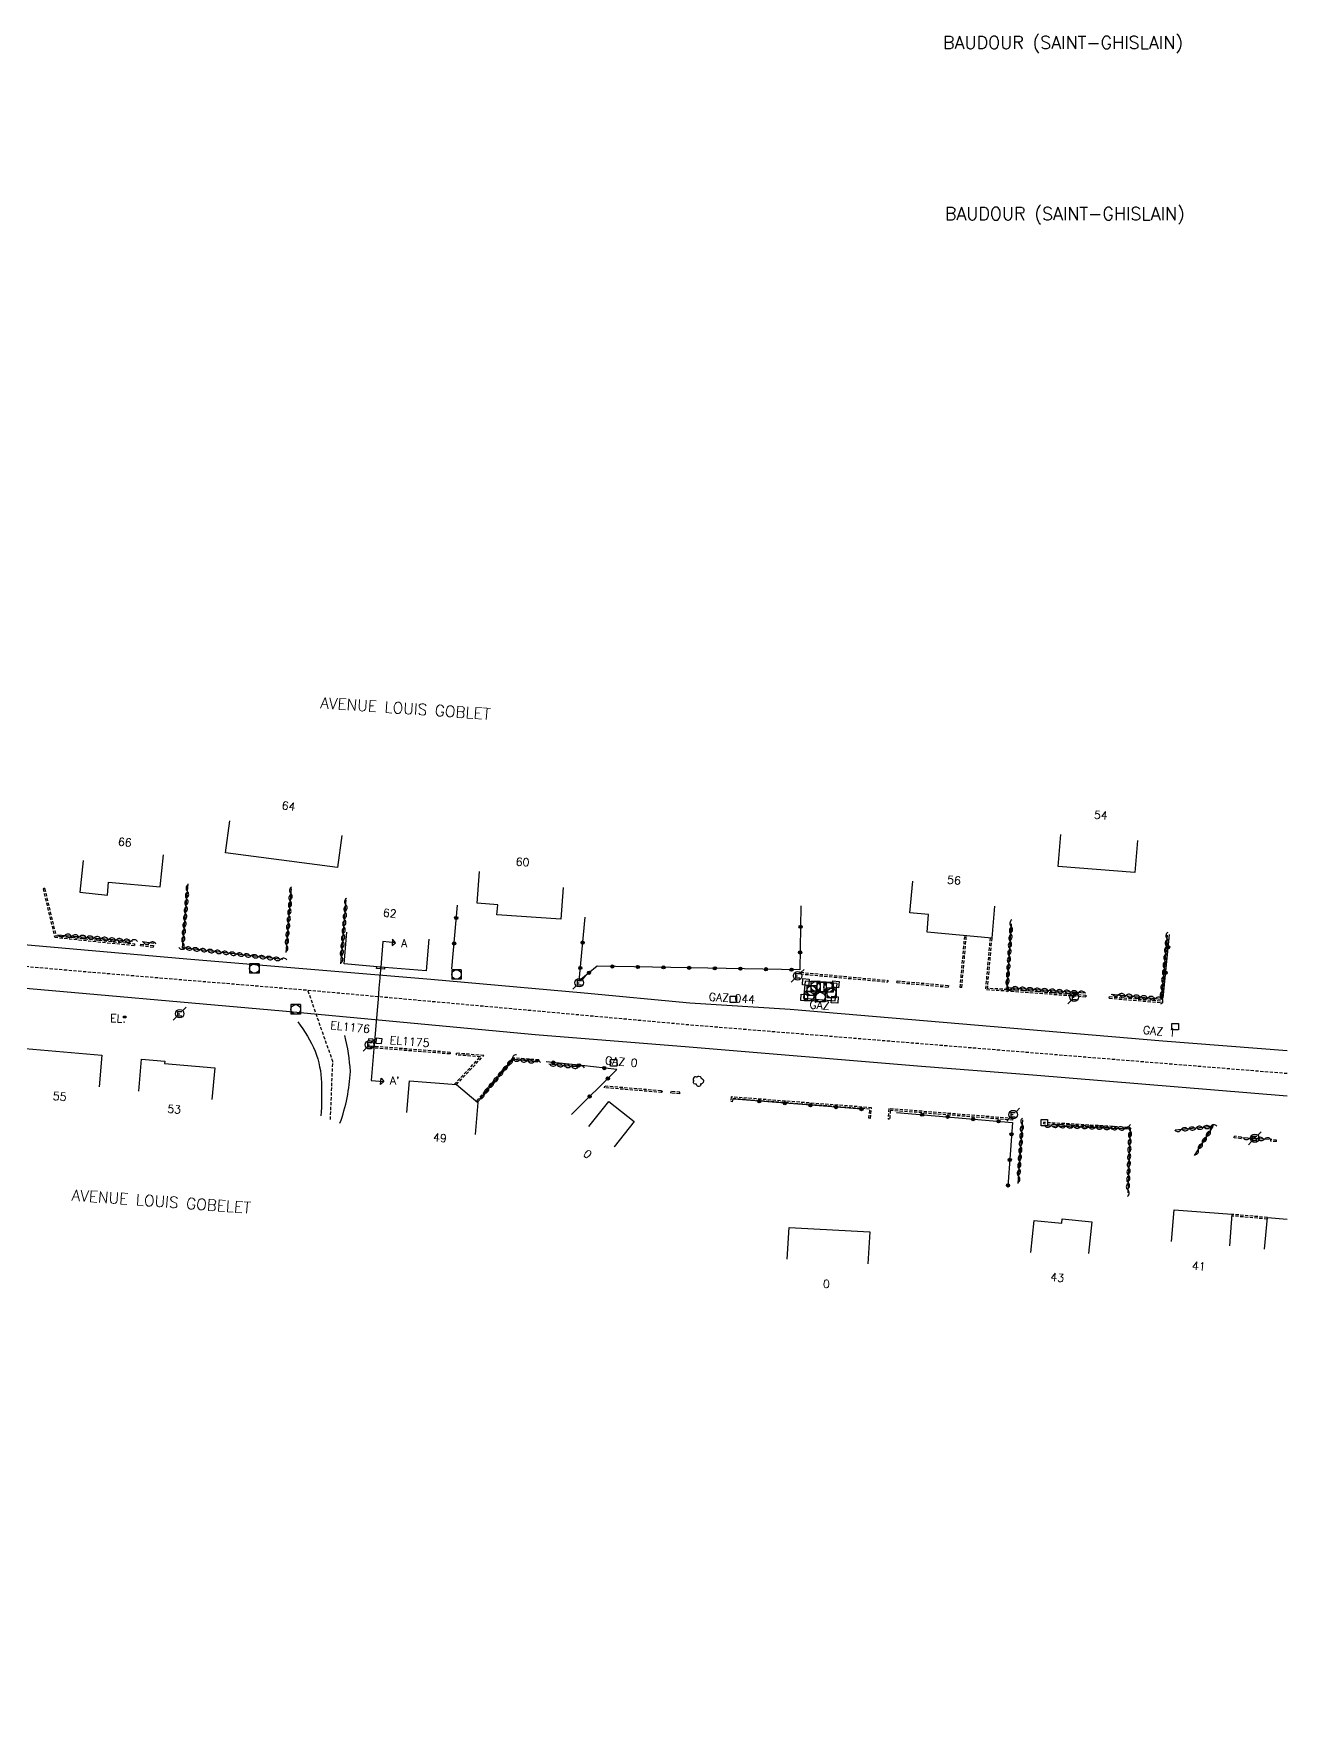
# Model space of a CAD drawing. Header units: millimetres. Extents: x 111999 to 113000, y 130000 to 131000.
# Drawn here: x 112804.2 to 113000, y 130252.2 to 130515.2 of the extents above; entities that cross this region are included whole.
import ezdxf
from ezdxf.enums import TextEntityAlignment as Align

# ---------------------------------------------------------------- set-up
doc = ezdxf.new("R2010")
doc.units = ezdxf.units.MM
doc.linetypes.add('DASHED', pattern=[0.75, 0.5, -0.25])
doc.layers.get('0').update_dxf_attribs({"linetype": 'CONTINUOUS'})
for name, color, linetype in [('W0001', 6, 'DASHED'), ('W0008', 7, 'CONTINUOUS'), ('W0100', 7, 'CONTINUOUS'), ('W0112', 1, 'DASHED'), ('W0300', 7, 'CONTINUOUS'), ('W0310', 3, 'CONTINUOUS'), ('W0322', 7, 'CONTINUOUS'), ('W0420', 7, 'CONTINUOUS'), ('W0471', 7, 'CONTINUOUS'), ('W0980', 7, 'CONTINUOUS'), ('W0984', 7, 'CONTINUOUS'), ('W0989', 7, 'CONTINUOUS'), ('W0991', 7, 'CONTINUOUS')]:
    doc.layers.add(name, color=color, linetype=linetype)
doc.styles.get("Standard").update_dxf_attribs({"font": 'romans.shx', "width": 0.85})

# ---------------------------------------------------------------- blocks, each defined once
blk = doc.blocks.new('t310o')
at = {"color": 0, "linetype": 'Continuous'}
for centre, start, end in [((-0.5, 0.38), 216.8699, 323.1304), ((0.5, -0.37), 36.8699, 143.1303)]:
    blk.add_arc(centre, 0.625, start, end, dxfattribs=at)
blk = doc.blocks.new('t322o')
at = {"color": 0, "linetype": 'Continuous'}
for radius in [0.25, 0.15]:
    blk.add_circle((0, 0), radius, dxfattribs=at)
blk = doc.blocks.new('T471')
for p, q in [((-0.333334, 0.333334), (-0.333334, -0.333334)), ((-0.333334, 0.333334), (0.333334, 0.333334)), ((-0.333334, 0), (0, 0)), ((0.500001, 0.500001), (1.000002, 1.000002)), ((-0.500001, -0.500001), (-1.000002, -1.000002)), ((-0.333334, -0.333334), (0.333334, -0.333334))]:
    blk.add_line(p, q)
blk.add_ellipse((0, 0), major_axis=(0.471405, 0.471405), ratio=1, start_param=5.4977871438, end_param=11.780972451)
blk = doc.blocks.new('T420')
for p, q in [((0.75, 0.75), (-0.75, 0.75)), ((-0.75, 0.75), (-0.75, -0.75)), ((0.75, 0.75), (0.75, -0.75)), ((0.75, -0.75), (-0.75, -0.75))]:
    blk.add_line(p, q)
blk.add_ellipse((0, 0), major_axis=(-0.53, 0.53), ratio=1, start_param=3.926991, end_param=10.210176)
blk = doc.blocks.new('t112o')
at = {"color": 0, "linetype": 'Continuous'}
for p, q in [((-0.5, 0.5), (0.5, 0.5)), ((-0.5, -0.5), (-0.5, 0.5)), ((0.5, 0.5), (0.5, -0.5)), ((0.5, -0.5), (-0.5, -0.5))]:
    blk.add_line(p, q, dxfattribs=at)
blk = doc.blocks.new('T300')
for p, q in [((-0.8, 0.51), (-0.86, 0.34)), ((-0.86, 0.34), (-0.86, 0.17)), ((-0.86, 0.17), (-0.74, 0.06)), ((-0.69, 0.63), (-0.8, 0.51)), ((-0.8, -0.06), (-0.74, 0.06)), ((-0.74, 0.06), (-0.69, 0.11)), ((-0.57, 0.69), (-0.69, 0.63)), ((-0.46, 0.69), (-0.57, 0.69)), ((-0.29, 0.63), (-0.46, 0.69)), ((-0.29, 0.63), (-0.17, 0.74)), ((-0.23, 0.57), (-0.29, 0.63)), ((-0.17, 0.74), (-0.06, 0.8)), ((-0.06, 0.8), (0.06, 0.8)), ((0.06, 0.8), (0.23, 0.74)), ((0.23, 0.74), (0.34, 0.63)), ((0.34, 0.63), (0.4, 0.51)), ((0.46, 0.46), (0.34, 0.46)), ((0.4, 0.51), (0.4, 0.46)), ((0.57, 0.4), (0.46, 0.46)), ((0.57, 0.4), (0.69, 0.29)), ((0.69, 0.29), (0.74, 0.17)), ((0.74, 0.06), (0.69, -0.17)), ((0.74, 0.17), (0.74, 0.06)), ((-0.8, -0.17), (-0.8, -0.06)), ((-0.8, -0.23), (-0.8, -0.17)), ((-0.74, -0.34), (-0.8, -0.23)), ((-0.69, -0.4), (-0.74, -0.34)), ((-0.51, -0.46), (-0.69, -0.4)), ((-0.4, -0.46), (-0.51, -0.46)), ((-0.4, -0.46), (-0.34, -0.46)), ((-0.34, -0.46), (-0.34, -0.4)), ((-0.34, -0.51), (-0.34, -0.46)), ((-0.29, -0.63), (-0.34, -0.51)), ((-0.17, -0.74), (-0.29, -0.63)), ((-0.06, -0.8), (-0.17, -0.74)), ((0.06, -0.8), (-0.06, -0.8)), ((0.17, -0.74), (0.06, -0.8)), ((0.23, -0.69), (0.17, -0.74)), ((0.29, -0.46), (0.23, -0.46)), ((0.29, -0.63), (0.23, -0.69)), ((0.46, -0.4), (0.29, -0.46)), ((0.34, -0.51), (0.29, -0.63)), ((0.34, -0.51), (0.34, -0.46)), ((0.57, -0.34), (0.46, -0.4)), ((0.63, -0.29), (0.57, -0.34)), ((0.69, -0.17), (0.63, -0.29))]:
    blk.add_line(p, q)

msp = doc.modelspace()

# ---------------------------------------------------------------- linework, layer by layer
at = {"layer": 'W0001', "flags": 128}
for points in [[(113000, 130352.73), (112906.63, 130360.33), (112847.06, 130365.73), (112813.15, 130368.55), (112785.63, 130370.97), (112773.34, 130371.67), (112772.98, 130365.7), (112771.33, 130344.59), (112769.99, 130329.11), (112768.52, 130324.12), (112742.19, 130272.3), (112737.27, 130261.3), (112731.48, 130252.17), (112731.48, 130252.17)], [(112850.56, 130345.55), (112850.93, 130354.65), (112849.13, 130359.75), (112847.06, 130365.73), (112847.06, 130365.73)]]:
    msp.add_lwpolyline(points, dxfattribs=at)
at = {"layer": 'W0008', "flags": 128}
for points in [[(112447.13, 130424.34, 0.0255), (112442.35, 130417.01, 0.0643), (112440.66, 130413.15, 0.0682), (112440.35, 130407.4, 0.1711), (112441.03, 130404.5), (112442.45, 130402.85), (112443.11, 130402.77), (112445.09, 130402.67), (112446.69, 130404), (112507.35, 130398.77), (112512.51, 130398.33), (112592.82, 130391.16), (112667.75, 130384.67), (112773.07, 130375.49), (112828.11, 130370.65), (112866.24, 130367.5), (112890.17, 130365.35), (112906.68, 130363.8), (112922.35, 130362.82), (112980.56, 130357.86), (113000, 130356.33)], [(112845.46, 130360.84, -0.056), (112848.19, 130356.22, -0.0821), (112849.16, 130351.34, -0.0249), (112849.08, 130346.13), (112849.08, 130346.13)], [(112852.04, 130344.97, 0.0766), (112853.67, 130353.08, 0.0524), (112852.8, 130358.67), (112852.8, 130358.67)]]:
    msp.add_lwpolyline(points, format="xyb", dxfattribs=at)
for points in [[(112860.74, 130373.19), (112860.28, 130373.73), (112860.2, 130372.73), (112860.74, 130373.19), (112858.74, 130373.36), (112858.41, 130369.37), (112858.38, 130369.09), (112858.38, 130369.06), (112858.31, 130368.21), (112858.29, 130367.95), (112858.26, 130367.67), (112858.13, 130366.11), (112857.99, 130364.36), (112857.89, 130363.22), (112857.74, 130361.4), (112857.71, 130361.04), (112857.69, 130360.87), (112857.48, 130358.32), (112857.37, 130357.05), (112857.37, 130357), (112857.34, 130356.64), (112856.92, 130351.66), (112858.91, 130351.49), (112858.37, 130351.04), (112858.46, 130352.03), (112858.91, 130351.49), (112858.91, 130351.49)], [(113000, 130349.22), (112960.26, 130352.47), (112942.87, 130353.85), (112906.58, 130356.86), (112882.54, 130358.8), (112843.1, 130362.48), (112798.19, 130366.45)]]:
    msp.add_lwpolyline(points, dxfattribs=at)
at = {"layer": 'W0100'}
for p, q in [((112858.41, 130369.37), (112858.35, 130369.27)), ((112858.38, 130369.09), (112858.41, 130369.37)), ((112858.41, 130369.37), (112858.45, 130369.26))]:
    msp.add_line(p, q, dxfattribs=at)
at = {"layer": 'W0100', "flags": 128}
for points in [[(112852.34, 130389.91), (112851.69, 130384.95), (112834.18, 130387.25), (112834.83, 130392.21), (112834.83, 130392.21)], [(112976.59, 130389.14), (112976.19, 130384.15), (112964.21, 130385.11), (112964.61, 130390.09), (112964.61, 130390.09)], [(112811.93, 130386.04), (112811.42, 130381.07), (112815.74, 130380.63), (112815.9, 130382.63), (112823.98, 130381.92), (112824.49, 130386.89), (112824.49, 130386.89)], [(112886.9, 130381.83), (112886.54, 130376.84), (112876.57, 130377.56), (112876.68, 130379.11), (112873.49, 130379.34), (112873.85, 130384.33), (112873.85, 130384.33)], [(112954.28, 130378.88), (112953.83, 130373.9), (112943.73, 130374.81), (112943.98, 130377.58), (112941.05, 130377.84), (112941.49, 130382.82), (112941.49, 130382.82)], [(112865.95, 130373.76), (112865.53, 130368.78), (112859, 130369.32), (112852.71, 130369.86), (112853.13, 130374.84), (112853.13, 130374.84)], [(112859, 130369.32), (112858.98, 130369.04), (112857.78, 130369.14), (112857.81, 130369.42), (112857.81, 130369.42)], [(112929.69, 130366.83), (112924.69, 130367.18), (112924.46, 130364.52), (112929.4, 130364.13), (112929.69, 130366.83), (112929.69, 130366.83)], [(112857.24, 130358.11), (112856.51, 130358.16), (112856.49, 130357.85), (112857.22, 130357.8), (112857.24, 130358.11), (112857.24, 130358.11)], [(112858.62, 130358.17), (112857.72, 130358.25), (112857.66, 130357.51), (112858.55, 130357.43), (112858.62, 130358.17), (112858.62, 130358.17)], [(112862.51, 130346.64), (112862.92, 130351.62), (112870.23, 130351.02), (112873.57, 130348.22), (112873.17, 130343.24), (112873.17, 130343.24)], [(112890.93, 130344.49), (112894.05, 130348.39), (112898.01, 130345.23), (112894.89, 130341.32), (112894.89, 130341.32)], [(112959.96, 130324.81), (112960.45, 130329.78), (112964.79, 130329.35), (112964.86, 130330.06), (112969.46, 130329.6), (112968.96, 130324.62), (112968.96, 130324.62)], [(112981.93, 130326.49), (112982.31, 130331.48), (112991.33, 130330.79), (112990.96, 130325.81), (112990.96, 130325.81)], [(112996.45, 130325.29), (112996.89, 130330.26), (113000, 130329.99)], [(112921.91, 130323.73), (112922.18, 130328.72), (112934.79, 130328.03), (112934.51, 130323.04), (112934.51, 130323.04)]]:
    msp.add_lwpolyline(points, dxfattribs=at)
at = {"layer": 'W0100'}
for points in [[(112818.23, 130361.7), (112818.63, 130361.7), (112818.62, 130361.44), (112818.22, 130361.45), (112818.23, 130361.7)], [(112802.47, 130351.69), (112802.9, 130356.67), (112814.87, 130355.64), (112814.44, 130350.66)], [(112820.64, 130350.01), (112821.06, 130354.99), (112824.68, 130354.68), (112824.65, 130354.33), (112832.49, 130353.66), (112832.06, 130348.67)]]:
    msp.add_lwpolyline(points, dxfattribs=at)
at = {"layer": 'W0112'}
for p, q in [((112805.92, 130381.68), (112805.68, 130381.62)), ((112805.68, 130381.62), (112807.5, 130374.03)), ((112805.92, 130381.68), (112807.7, 130374.26)), ((112807.7, 130374.26), (112820.03, 130373)), ((112948.91, 130366.21), (112949.63, 130374.28)), ((112949.16, 130366.19), (112949.88, 130374.26)), ((112807.5, 130374.03), (112820.01, 130372.75)), ((112820.01, 130372.75), (112820.03, 130373)), ((112820.91, 130372.73), (112820.94, 130372.98)), ((112820.91, 130372.73), (112822.94, 130372.49)), ((112820.94, 130372.98), (112822.97, 130372.74)), ((112822.94, 130372.49), (112822.97, 130372.74)), ((112923.99, 130368.56), (112923.96, 130368.31)), ((112923.96, 130368.31), (112937.6, 130367.05)), ((112923.99, 130368.56), (112937.62, 130367.3)), ((112937.62, 130367.3), (112937.6, 130367.05)), ((112939.04, 130366.97), (112939.07, 130367.22)), ((112939.04, 130366.97), (112947.1, 130366.25)), ((112939.07, 130367.22), (112947.12, 130366.5)), ((112947.1, 130366.25), (112947.12, 130366.5)), ((112949.16, 130366.19), (112948.91, 130366.21)), ((112956.67, 130365.65), (112956.69, 130365.9)), ((112956.82, 130365.63), (112956.84, 130365.88)), ((112956.82, 130365.63), (112968.57, 130364.74)), ((112956.84, 130365.88), (112968.59, 130364.99)), ((112968.57, 130364.74), (112968.59, 130364.99)), ((112972.2, 130364.51), (112972.22, 130364.76)), ((112972.2, 130364.51), (112980.54, 130363.81)), ((112972.22, 130364.76), (112980.56, 130364.06)), ((112980.54, 130363.81), (112980.56, 130364.06)), ((112856.6, 130356.8), (112856.62, 130357.05)), ((112869.25, 130355.8), (112856.6, 130356.8)), ((112869.27, 130356.05), (112856.62, 130357.05)), ((112869.27, 130356.05), (112869.25, 130355.8)), ((112870.22, 130355.91), (112870.2, 130355.66)), ((112874.52, 130355.58), (112870.22, 130355.91)), ((112869.91, 130351.05), (112873.98, 130355.37)), ((112873.98, 130355.37), (112870.2, 130355.66)), ((112870.23, 130351.02), (112874.52, 130355.58)), ((112879, 130355.17), (112873.35, 130348.41)), ((112879.11, 130354.91), (112873.54, 130348.25)), ((112883.09, 130354.87), (112879, 130355.17)), ((112883.07, 130354.62), (112879.11, 130354.91)), ((112883.09, 130354.87), (112883.07, 130354.62)), ((112893.34, 130350.78), (112893.32, 130350.54)), ((112902.18, 130350.04), (112893.34, 130350.78)), ((112902.29, 130349.78), (112893.32, 130350.54)), ((112902.22, 130350.08), (112902.18, 130350.04)), ((112902.22, 130350.08), (112902.41, 130349.92)), ((112902.41, 130349.92), (112902.29, 130349.78)), ((112903.71, 130349.94), (112903.69, 130349.69)), ((112905.13, 130349.59), (112903.69, 130349.69)), ((112905.15, 130349.84), (112903.71, 130349.94)), ((112905.13, 130349.59), (112905.15, 130349.84)), ((112913.16, 130349.09), (112913.07, 130348.36)), ((112913.31, 130348.33), (112913.07, 130348.36)), ((112935.07, 130347.4), (112913.16, 130349.09)), ((112913.38, 130348.82), (112913.31, 130348.33)), ((112934.8, 130347.17), (112913.38, 130348.82)), ((112934.64, 130345.76), (112934.8, 130347.17)), ((112934.89, 130345.73), (112934.64, 130345.76)), ((112934.89, 130345.73), (112935.07, 130347.4)), ((112937.75, 130347.26), (112937.64, 130345.63)), ((112937.89, 130345.61), (112937.64, 130345.63)), ((112957.17, 130345.72), (112937.75, 130347.26)), ((112937.99, 130346.99), (112937.89, 130345.61)), ((112957.15, 130345.47), (112937.99, 130346.99)), ((112957.15, 130345.47), (112957.17, 130345.72)), ((112961.94, 130345.12), (112961.93, 130344.87)), ((112974.95, 130344.09), (112961.93, 130344.87)), ((112974.97, 130344.34), (112961.94, 130345.12)), ((112974.97, 130344.34), (112974.95, 130344.09)), ((112991.71, 130342.69), (112991.73, 130342.94)), ((112992.79, 130342.57), (112991.71, 130342.69)), ((112992.82, 130342.81), (112991.73, 130342.94)), ((112992.79, 130342.57), (112992.82, 130342.81)), ((112997.37, 130342.44), (112997.35, 130342.19)), ((112998.3, 130342.11), (112997.35, 130342.19)), ((112998.32, 130342.36), (112997.37, 130342.44)), ((112998.3, 130342.11), (112998.32, 130342.36)), ((112996.87, 130330.02), (112991.31, 130330.49)), ((112996.89, 130330.27), (112991.33, 130330.74)), ((112996.89, 130330.26), (112996.89, 130330.27))]:
    msp.add_line(p, q, dxfattribs=at)
at = {"layer": 'W0112', "flags": 128}
for points in [[(112953.58, 130373.93), (112952.86, 130365.88), (112956.67, 130365.65), (112956.67, 130365.65)], [(112953.83, 130373.9), (112953.13, 130366.11), (112956.69, 130365.9)]]:
    msp.add_lwpolyline(points, dxfattribs=at)
at = {"layer": 'W0310'}
for p, q in [((112844.44, 130381.65), (112843.62, 130371.68)), ((112852.21, 130369.9), (112853.03, 130379.87)), ((112807.92, 130374.42), (112819.65, 130373.42)), ((112822.98, 130373.04), (112821.18, 130373.33)), ((112889.46, 130353.74), (112884.65, 130354.23)), ((112958.64, 130345.54), (112957.94, 130335.57)), ((112997.18, 130342.45), (112992.98, 130342.72))]:
    msp.add_line(p, q, dxfattribs=at)
at = {"layer": 'W0310', "flags": 128}
for points in [[(112843.11, 130370.55), (112827.47, 130372.4), (112828.32, 130382.36), (112828.32, 130382.36)], [(112968.55, 130365.32), (112956.23, 130366.16), (112956.91, 130376.14), (112956.91, 130376.14)], [(112972.51, 130365.14), (112980.33, 130364.39), (112981.3, 130374.34), (112981.3, 130374.34)], [(112882.95, 130354.53), (112879.02, 130354.98), (112873.81, 130348.69), (112873.81, 130348.69)], [(112961.92, 130344.64), (112975.46, 130344.11), (112975.07, 130334.12), (112975.07, 130334.12)], [(112985.5, 130339.95), (112988.41, 130344.49), (112982.47, 130343.89), (112982.47, 130343.89)]]:
    msp.add_lwpolyline(points, dxfattribs=at)
at = {"layer": 'W0322'}
for p, q in [((112869.54, 130369.08), (112870.38, 130379.05)), ((112980.61, 130364.51), (112981.58, 130374.46)), ((112933.57, 130347.19), (112913.55, 130348.72))]:
    msp.add_line(p, q, dxfattribs=at)
at = {"layer": 'W0322', "flags": 128}
for points in [[(112924.04, 130378.95), (112923.86, 130368.95), (112892.23, 130369.52), (112889.39, 130367.23), (112890.34, 130377.19), (112890.34, 130377.19)], [(112888.19, 130346.36), (112895.31, 130353.38), (112889.8, 130353.98), (112884.25, 130354.59), (112884.25, 130354.59)], [(112938.98, 130346.67), (112957.06, 130345.1), (112956.36, 130335.12), (112956.36, 130335.12)]]:
    msp.add_lwpolyline(points, dxfattribs=at)

# ---------------------------------------------------------------- block references
at = {"layer": 'W0112', "rotation": 355.7346999999999}
for p in [(112924.81, 130367.05), (112929.47, 130366.69), (112924.56, 130364.62), (112929.32, 130364.28)]:
    msp.add_blockref('t112o', p, dxfattribs=at)
at = {"layer": 'W0112'}
for p in [(112913.48, 130364.33), (112982.48, 130360.09), (112894.79, 130354.42), (112962.07, 130345.06)]:
    msp.add_blockref('t112o', p, dxfattribs=at)
at = {"layer": 'W0300'}
msp.add_blockref('T300', (112908.06, 130351.53), dxfattribs=at)
at = {"layer": 'W0310'}
for p, rotation in [((112828.22, 130381.21), 85.14871326548047), ((112828.03, 130378.91), 85.14871326548047), ((112828.12, 130380.06), 85.14871326548047), ((112844.19, 130378.59), 265.2815132503255), ((112844.28, 130379.74), 265.2815132503255), ((112844.38, 130380.89), 265.2815132503255), ((112852.97, 130379.11), 85.28208426731167), ((112827.83, 130376.61), 85.14871326548047), ((112827.93, 130377.76), 85.14871326548047), ((112844, 130376.29), 265.2815132503255), ((112844.09, 130377.44), 265.2815132503255), ((112852.78, 130376.81), 85.28208426731167), ((112852.87, 130377.96), 85.28208426731167), ((112809.07, 130374.32), 355.1254943795486), ((112810.23, 130374.22), 355.1254943795486), ((112811.38, 130374.12), 355.1254943795486), ((112812.53, 130374.02), 355.1254943795486), ((112813.68, 130373.93), 355.1254943795486), ((112827.63, 130374.31), 85.14871326548047), ((112827.73, 130375.46), 85.14871326548047), ((112843.81, 130373.98), 265.2815132503255), ((112843.9, 130375.14), 265.2815132503255), ((112852.49, 130373.36), 85.28208426731167), ((112852.59, 130374.51), 85.28208426731167), ((112852.68, 130375.66), 85.28208426731167), ((112956.73, 130373.44), 86.09453043382763), ((112956.81, 130374.59), 86.09453043382763), ((112956.89, 130375.74), 86.09453043382763), ((112981.25, 130373.81), 84.46118274148088), ((112814.83, 130373.83), 355.1254943795486), ((112815.98, 130373.73), 355.1254943795486), ((112817.13, 130373.63), 355.1254943795486), ((112818.28, 130373.53), 355.1254943795486), ((112819.43, 130373.44), 355.1254943795486), ((112822.32, 130373.14), 170.5775232999047), ((112827.87, 130372.35), 173.2568990135349), ((112827.54, 130373.16), 85.14871326548047), ((112829.01, 130372.22), 173.2568990135349), ((112830.16, 130372.08), 173.2568990135349), ((112831.31, 130371.95), 173.2568990135349), ((112832.45, 130371.81), 173.2568990135349), ((112833.6, 130371.68), 173.2568990135349), ((112834.75, 130371.54), 173.2568990135349), ((112835.89, 130371.4), 173.2568990135349), ((112837.04, 130371.27), 173.2568990135349), ((112843.71, 130372.83), 265.2815132503255), ((112852.3, 130371.05), 85.28208426731167), ((112852.4, 130372.2), 85.28208426731167), ((112956.57, 130371.13), 86.09453043382763), ((112956.65, 130372.29), 86.09453043382763), ((112981.02, 130371.51), 84.46118274148088), ((112981.13, 130372.66), 84.46118274148088), ((112838.19, 130371.13), 173.2568990135349), ((112839.34, 130371), 173.2568990135349), ((112840.48, 130370.86), 173.2568990135349), ((112841.63, 130370.73), 173.2568990135349), ((112842.78, 130370.59), 173.2568990135349), ((112956.41, 130368.83), 86.09453043382763), ((112956.49, 130369.98), 86.09453043382763), ((112980.69, 130368.06), 84.46118274148088), ((112980.8, 130369.21), 84.46118274148088), ((112980.91, 130370.36), 84.46118274148088), ((112956.26, 130366.52), 86.09453043382763), ((112957.02, 130366.11), 176.0945072871565), ((112956.34, 130367.68), 86.09453043382763), ((112980.46, 130365.76), 84.46118274148088), ((112980.58, 130366.91), 84.46118274148088), ((112958.18, 130366.03), 176.0945072871565), ((112959.33, 130365.95), 176.0945072871565), ((112960.48, 130365.87), 176.0945072871565), ((112961.63, 130365.8), 176.0945072871565), ((112962.79, 130365.72), 176.0945072871565), ((112963.94, 130365.64), 176.0945072871565), ((112965.09, 130365.56), 176.0945072871565), ((112966.24, 130365.48), 176.0945072871565), ((112967.4, 130365.4), 176.0945072871565), ((112973.66, 130365.03), 354.4619033676622), ((112974.81, 130364.92), 354.4619033676622), ((112975.96, 130364.81), 354.4619033676622), ((112977.11, 130364.7), 354.4619033676622), ((112978.26, 130364.59), 354.4619033676622), ((112979.41, 130364.48), 354.4619033676622), ((112980.35, 130364.61), 84.46118274148088), ((112878.97, 130354.92), 230.3688838498787), ((112877.49, 130353.14), 230.3688838498787), ((112878.23, 130354.03), 230.3688838498787), ((112880.09, 130354.86), 173.4584696153235), ((112881.23, 130354.73), 173.4584696153235), ((112882.38, 130354.6), 173.4584696153235), ((112885.8, 130354.11), 174.2104856434727), ((112886.95, 130354), 174.2104856434727), ((112888.1, 130353.88), 174.2104856434727), ((112889.24, 130353.76), 174.2104856434727), ((112875.28, 130350.47), 230.3688838498787), ((112876.02, 130351.36), 230.3688838498787), ((112876.76, 130352.25), 230.3688838498787), ((112874.55, 130349.58), 230.3688838498787), ((112958.58, 130344.79), 265.9842700761612), ((112958.42, 130342.48), 265.9842700761612), ((112958.5, 130343.63), 265.9842700761612), ((112963.07, 130344.59), 357.7601817522269), ((112964.23, 130344.55), 357.7601817522269), ((112965.38, 130344.5), 357.7601817522269), ((112966.54, 130344.46), 357.7601817522269), ((112967.69, 130344.41), 357.7601817522269), ((112968.84, 130344.37), 357.7601817522269), ((112970, 130344.32), 357.7601817522269), ((112971.15, 130344.28), 357.7601817522269), ((112972.31, 130344.23), 357.7601817522269), ((112973.46, 130344.19), 357.7601817522269), ((112974.62, 130344.14), 357.7601817522269), ((112975.4, 130342.64), 267.7597468452586), ((112975.45, 130343.8), 267.7597468452586), ((112983.43, 130343.99), 185.7506186926113), ((112984.58, 130344.1), 185.7506186926113), ((112985.73, 130344.22), 185.7506186926113), ((112986.88, 130344.34), 185.7506186926113), ((112986.74, 130341.89), 57.37030398362506), ((112987.37, 130342.87), 57.37030398362506), ((112988.02, 130344.45), 185.7506186926113), ((112987.99, 130343.84), 57.37030398362506), ((112994.13, 130342.65), 176.3999085191054), ((112995.28, 130342.57), 176.3999085191054), ((112996.43, 130342.5), 176.3999085191054), ((112958.26, 130340.18), 265.9842700761612), ((112958.34, 130341.33), 265.9842700761612), ((112975.27, 130339.18), 267.7597468452586), ((112975.31, 130340.33), 267.7597468452586), ((112975.36, 130341.49), 267.7597468452586), ((112986.12, 130340.92), 57.37030398362506), ((112958.02, 130336.72), 265.9842700761612), ((112958.1, 130337.87), 265.9842700761612), ((112958.18, 130339.03), 265.9842700761612), ((112975.18, 130336.87), 267.7597468452586), ((112975.22, 130338.03), 267.7597468452586), ((112975.08, 130334.56), 267.7597468452586), ((112975.13, 130335.72), 267.7597468452586)]:
    msp.add_blockref('t310o', p, dxfattribs=dict(at, rotation=rotation))
at = {"layer": 'W0322'}
for p, rotation in [((112870.21, 130377.05), 85.19986315675241), ((112923.98, 130375.67), 268.9732052624475), ((112869.88, 130373.07), 85.19986315675241), ((112889.96, 130373.21), 84.54288246260082), ((112923.91, 130371.67), 268.9732052624475), ((112981.38, 130372.47), 84.46118274148088), ((112889.58, 130369.23), 84.54288246260082), ((112894.58, 130369.47), 178.972834633715), ((112898.58, 130369.4), 178.972834633715), ((112902.58, 130369.33), 178.972834633715), ((112906.58, 130369.26), 178.972834633715), ((112910.58, 130369.19), 178.972834633715), ((112914.58, 130369.12), 178.972834633715), ((112918.58, 130369.04), 178.972834633715), ((112922.58, 130368.97), 178.972834633715), ((112890.95, 130368.49), 218.7929466158412), ((112981, 130368.49), 84.46118274148088), ((112885.37, 130354.46), 173.7176856192882), ((112889.35, 130354.03), 173.7176856192882), ((112893.33, 130353.6), 173.8519519610742), ((112893.89, 130351.98), 44.59242400580928), ((112891.04, 130349.17), 44.59242400580928), ((112917.54, 130348.41), 175.632910551755), ((112921.53, 130348.11), 175.632910551755), ((112925.52, 130347.8), 175.632910551755), ((112929.51, 130347.5), 175.632910551755), ((112933.49, 130347.19), 175.632910551755), ((112942.97, 130346.32), 355.024939888171), ((112946.95, 130345.98), 355.024939888171), ((112950.94, 130345.63), 355.024939888171), ((112954.92, 130345.28), 355.024939888171), ((112956.93, 130343.25), 265.9843102003826), ((112956.65, 130339.26), 265.9843102003826), ((112956.37, 130335.27), 265.9843102003826)]:
    msp.add_blockref('t322o', p, dxfattribs=dict(at, rotation=rotation))
at = {"layer": 'W0420'}
for p in [(112838.69, 130369.16), (112870.25, 130368.22), (112925.69, 130365.69), (112926.32, 130366.35), (112927.25, 130366.26), (112928.35, 130366.22), (112925.29, 130364.83), (112927.07, 130364.69), (112928.81, 130365.31), (112845.14, 130362.76)]:
    msp.add_blockref('T420', p, dxfattribs=at)
at = {"layer": 'W0471'}
for p in [(112923.53, 130368.02), (112889.42, 130366.94), (112966.72, 130364.66), (112827.02, 130362.1), (112856.67, 130357.25), (112957.18, 130346.33), (112994.92, 130342.63)]:
    msp.add_blockref('T471', p, dxfattribs=at)

# ---------------------------------------------------------------- texts
at = {"layer": 'W0980'}
for p in [(112964.97, 130513.67), (112965.25, 130486.94)]:
    msp.add_text('BAUDOUR (SAINT-GHISLAIN)', height=2, dxfattribs=at).set_placement(p, align=Align.MIDDLE)
at = {"layer": 'W0984'}
for s, p in [('A', (112862.08, 130373.1)), ("A'", (112860.6, 130351.64))]:
    msp.add_text(s, height=1.25, dxfattribs=at).set_placement(p, align=Align.MIDDLE)
for s, rotation, p in [('GAZ 044', 356.6114, (112913.27, 130364.53)), ('GAZ', 356.0968, (112926.96, 130363.43)), ('EL.', 358.7238, (112817.38, 130361.37)), ('EL1176', 353.8431, (112853.65, 130360)), ('EL1175', 355.5706, (112862.94, 130357.75)), ('GAZ 1', 355.0081, (112980, 130359.34)), ('GAZ 0', 354.9801, (112895.99, 130354.59))]:
    msp.add_text(s, height=1.25, rotation=rotation, dxfattribs=at).set_placement(p, align=Align.MIDDLE)
at = {"layer": 'W0989'}
for s, rotation, p in [('AVENUE LOUIS GOBLET', 356.1793, (112862.27, 130409.8)), ('AVENUE LOUIS GOBELET', 355.8673, (112824.15, 130332.77))]:
    msp.add_text(s, height=1.75, rotation=rotation, dxfattribs=at).set_placement(p, align=Align.MIDDLE)
at = {"layer": 'W0991'}
for s, rotation, p in [('64', 352.5121, (112844.04, 130394.53)), ('54', 355.4482, (112970.88, 130393.11)), ('66', 354.1846, (112818.46, 130388.89)), ('60', 355.8517, (112880.57, 130385.8)), ('56', 354.8994, (112947.95, 130382.96)), ('62', 355.2001, (112859.83, 130377.79)), ('55', 355.0482, (112808.28, 130349.18)), ('53', 355.0911, (112826.16, 130347.17)), ('49', 355.3451, (112867.66, 130342.71)), ('0', 321.3774, (112890.72, 130340.17)), ('41', 355.6795, (112986.18, 130322.66)), ('0', 356.8343, (112928.02, 130319.89)), ('43', 354.2941, (112964.08, 130320.88))]:
    msp.add_text(s, height=1.25, rotation=rotation, dxfattribs=at).set_placement(p, align=Align.MIDDLE)

doc.saveas('drawing.dxf')
